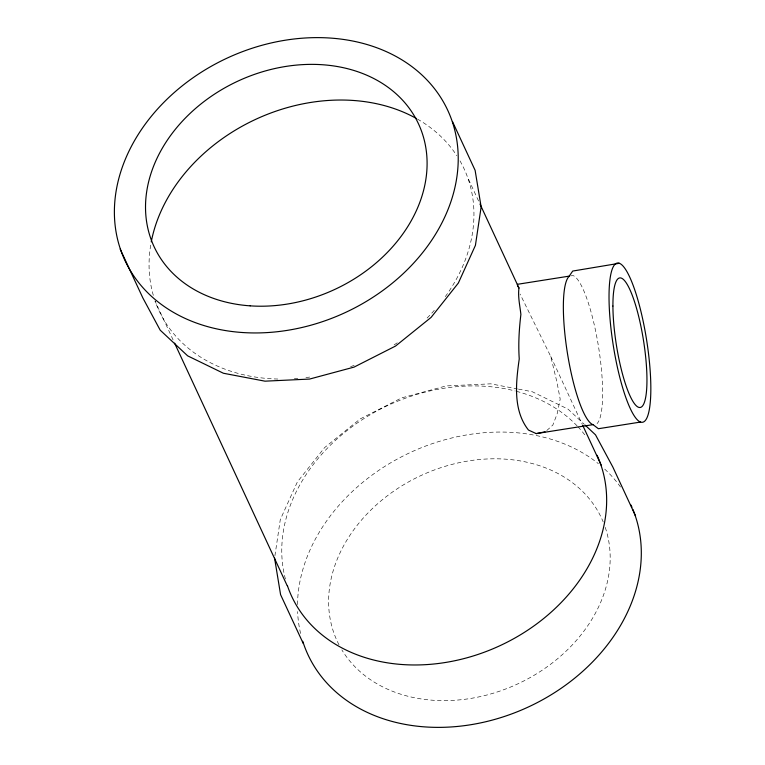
<?xml version="1.0" encoding="UTF-8"?>
<svg xmlns="http://www.w3.org/2000/svg" width="765" height="765" viewBox="0 0 765 765"><rect width="100%" height="100%" fill="white"/><g stroke="black" fill="none" stroke-linecap="round" stroke-linejoin="round"><path stroke-width="0.57" stroke-dasharray="3.83 2.87" d="M274.922 555.744L280.286 519.626L297.356 481.95L324.599 447.611L360.162 418.943L401.615 397.905L446.148 385.933L490.719 383.829L517.283 388.888M546.765 430.542L552.856 425.044L557.092 414.037L560.19 399.129L556.958 382.127L550.743 356.452L520.066 294.056M570.633 275.907L572.956 275.534A75.706 15.864 81 0 1 598.393 345.943A75.706 15.864 81 0 1 597.063 423.609M518.431 389.108L532.297 391.747L568.041 409.141L584.355 424.393M468.505 179.287L478.995 201.893M550.743 356.452L582.222 424.269M173.1 339.899L154.999 300.913A168.195 132.546 -24.9 0 0 277.886 379.038M285.412 579.029A168.195 132.546 -24.9 0 1 343.906 433.057A168.195 132.546 -24.9 0 1 515.218 390.992M516.337 391.288A168.195 132.546 -24.9 0 1 577.116 425.904M577.929 426.765A168.195 132.546 -24.9 0 1 586.153 436.681M605.239 527.381A145.771 114.865 -24.9 0 1 517.876 683.843A145.771 114.865 -24.9 0 1 341.85 649.868M339 644.79A145.771 114.865 -24.9 0 1 420.951 475.562A145.771 114.865 -24.9 0 1 603.212 521.988M459.985 160.851A168.195 132.546 -24.9 0 1 444.8 297.308M434.319 310.322A168.195 132.546 -24.9 0 1 426.918 318.221M397.284 342.787A168.195 132.546 -24.9 0 1 393.373 345.378M354.185 365.345A168.195 132.546 -24.9 0 1 348.639 367.391M309.701 377.059A168.195 132.546 -24.9 0 1 304.986 377.69M297.881 378.417A168.195 132.546 -24.9 0 1 294.324 378.685M153.325 295.367A168.195 132.546 -24.9 0 1 151.049 243.021M417.413 119.063A168.195 132.546 -24.9 0 1 456.858 155.725M300.616 633.516A177.996 140.263 -24.9 0 1 297.585 611.56M297.489 604.599A177.996 140.263 -24.9 0 1 409.648 452.803A177.996 140.263 -24.9 0 1 598.383 463.686M604.704 469.117A177.996 140.263 -24.9 0 1 620.893 487.554"/><path stroke-width="1.15" d="M479.999 204.045L518.966 288.003C517.79 296.801 519.942 305.713 520.889 314.453C519.129 329.189 518.211 344.068 519.244 358.89C515.935 382.376 512.76 410.203 528.462 430.035L536.208 433.612L593.028 424.632L598.364 428.725L640.601 422.051A80.602 16.887 81 0 0 640.123 308.18A80.602 16.887 81 0 0 609.026 297.728A80.602 16.887 81 0 0 640.611 422.108M536.208 433.612L545.062 431.823M619.239 263.294L572.708 271.059L568.921 276.567A75.706 15.864 81 0 0 567.592 354.224A75.706 15.864 81 0 0 593.038 424.69M517.293 284.331L569.476 276.089M585.215 425.197L595.514 434.836L612.861 467.08L635.533 515.916M517.436 285.584L518.966 288.003M452.45 121.501L475.122 170.337L481.137 206.933L475.419 245.374L458.35 283.05L431.106 317.389L395.543 346.057L354.09 367.095L309.557 379.067L264.986 381.171L223.418 373.253L187.664 355.859L160.191 330.164L142.845 297.92L120.172 249.084M582.72 425.34L601.204 465.168M174.602 343.15L287.2 585.713M303.256 643.499L280.583 594.663L274.568 558.067M597.073 455.28A168.195 132.546 -24.9 0 1 492.956 648.787A168.195 132.546 -24.9 0 1 287.401 585.636M151.269 241.845A168.195 132.546 -24.9 0 1 255.52 119.416A168.195 132.546 -24.9 0 1 416.389 118.489M630.972 505.043A177.996 140.263 -24.9 0 1 631.947 507.205M632.865 509.385A177.996 140.263 -24.9 0 1 517.159 711.813A177.996 140.263 -24.9 0 1 302.749 641.261M250.155 305.847A145.771 114.865 -24.9 0 0 422.223 133.177A145.771 114.865 -24.9 0 0 186.555 116.844A145.771 114.865 -24.9 0 0 250.155 305.847M612.918 306.038A65.599 13.751 81 0 0 638.603 407.305A65.599 13.751 81 0 0 638.24 314.664A65.599 13.751 81 0 0 612.918 306.038M242.266 332.507A177.996 140.263 -24.9 0 0 452.249 121.578A177.996 140.263 -24.9 0 0 164.418 101.783A177.996 140.263 -24.9 0 0 242.266 332.507"/></g></svg>
